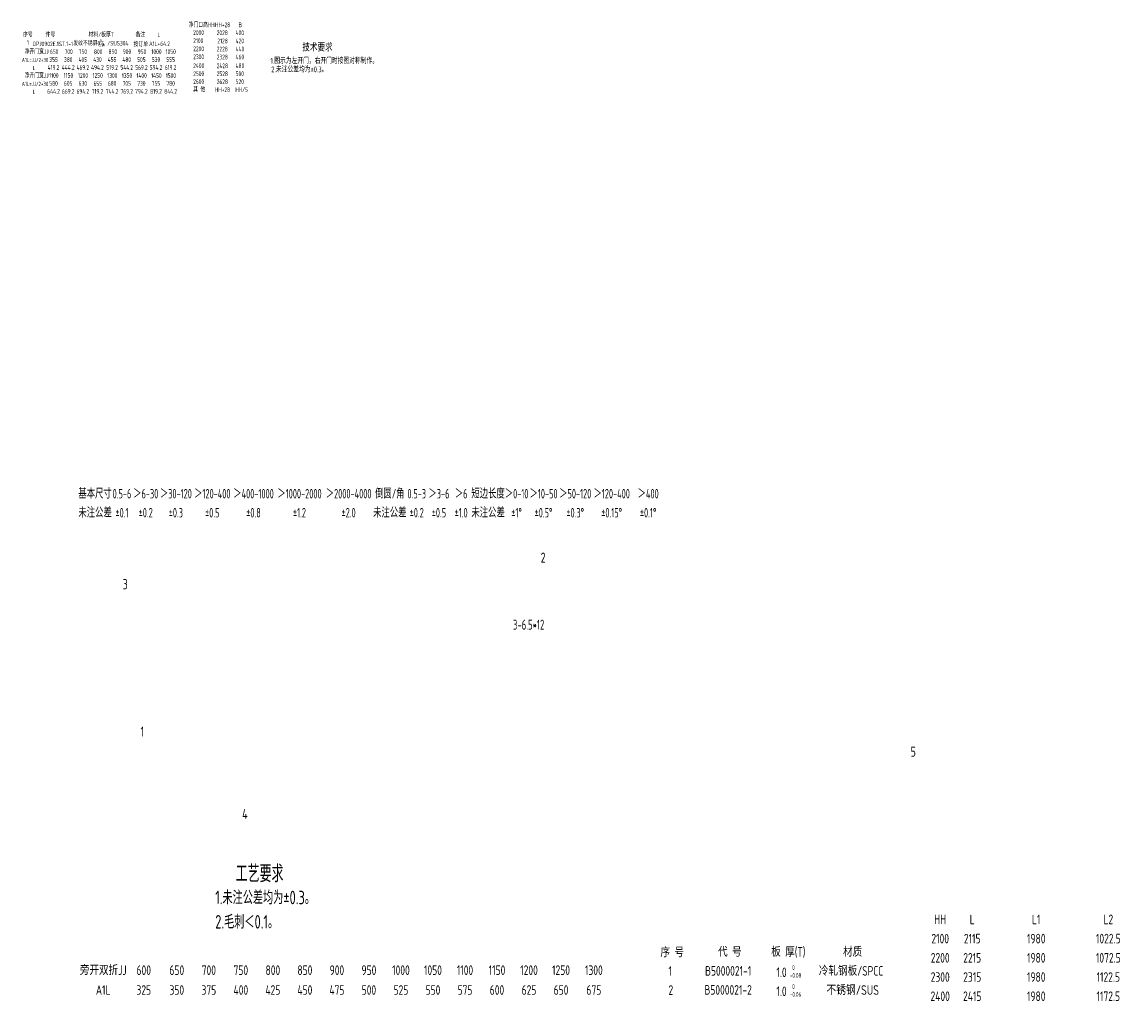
# Model space of a CAD drawing. Header units: inches. Extents: x 14216 to 120088, y -28810 to 23559.
# Drawn here: x 80205 to 83292, y 6060 to 8814 of the extents above; entities that cross this region are included whole.
import ezdxf
from ezdxf.enums import TextEntityAlignment as Align

# ---------------------------------------------------------------- set-up
doc = ezdxf.new("R2010")
doc.units = ezdxf.units.IN
doc.header["$LTSCALE"] = 0.3
doc.header["$MEASUREMENT"] = 0
for name, color, linetype in [('1粗实线', 4, 'Continuous'), ('2', 2, 'Continuous'), ('2细实线', 2, 'Continuous'), ('7', 4, 'Continuous')]:
    doc.layers.add(name, color=color, linetype=linetype)
doc.layers.add('粗实线', color=7, linetype='Continuous', lineweight=30)
doc.styles.add('HZ', font='isocp2.shx', dxfattribs={"width": 0.7, "bigfont": 'hztxt.shx'})

msp = doc.modelspace()

# ---------------------------------------------------------------- texts
at = {"layer": '1粗实线', "color": 4, "style": 'HZ', "width": 0.8}
for s, p in [('2', (81663.2, 7292.9)), ('3', (80488.3, 7218.4)), ('1', (80538.5, 6804)), ('5', (82703.1, 6747.5)), ('4', (80824.1, 6572.4))]:
    msp.add_text(s, height=28.5, dxfattribs=at).set_placement(p)
at = {"layer": '2', "style": 'HZ'}
for s, height, width, p in [('净门口高HH', 13.31, 0.75, (80673.7, 8798.9)), ('HH+28', 13.31, 0.75, (80748, 8798.9)), ('B', 13.3, 0.75, (80814.2, 8798.9)), ('2000', 13.31, 0.75, (80686.5, 8777.2)), ('2100', 13.31, 0.75, (80686.5, 8754.2)), ('2028', 13.31, 0.75, (80752.6, 8776.7)), ('2128', 13.31, 0.75, (80754.6, 8753.6)), ('400', 13.31, 0.75, (80805.8, 8776.7)), ('420', 13.31, 0.75, (80805.9, 8753.6)), ('净开门宽JJ', 13.31, 0.75, (80212.7, 8723.5)), ('650', 13.31, 0.75, (80283.9, 8723.5)), ('700', 13.31, 0.75, (80325, 8723.5)), ('750', 13.31, 0.75, (80364.7, 8723.5)), ('800', 13.31, 0.75, (80407.7, 8723.5)), ('850', 13.31, 0.75, (80448.5, 8723.5)), ('900', 13.31, 0.75, (80488.8, 8723.5)), ('950', 13.31, 0.75, (80530.7, 8723.5)), ('1000', 13.31, 0.75, (80569.2, 8723.5)), ('1050', 13.31, 0.75, (80608.9, 8723.5)), ('2200', 13.31, 0.75, (80686.5, 8731.4)), ('2228', 13.31, 0.75, (80752.6, 8730.9)), ('440', 13.31, 0.75, (80805.8, 8730.9)), ('A1L=JJ/2+30', 11.979, 0.75, (80204.6, 8700.6)), ('2300', 13.31, 0.75, (80686.5, 8709)), ('2328', 13.31, 0.75, (80752.6, 8708.5)), ('460', 13.31, 0.75, (80805.8, 8708.5)), ('L', 12, 0.75, (80235.6, 8678.3)), ('2400', 13.31, 0.75, (80686.5, 8684.2)), ('2500', 13.31, 0.75, (80686.5, 8661.8)), ('2428', 13.31, 0.75, (80752.6, 8683.7)), ('2528', 13.31, 0.75, (80752.6, 8661.3)), ('480', 13.31, 0.75, (80805.8, 8683.7)), ('500', 13.31, 0.75, (80805.8, 8661.3)), ('A1L=JJ/2+30', 11.979, 0.75, (80204.6, 8633.5)), ('净开门宽JJ', 13.31, 0.75, (80212.7, 8656.4)), ('1100', 13.31, 0.75, (80281.7, 8656.4)), ('1150', 13.31, 0.75, (80322.4, 8656.4)), ('1200', 13.31, 0.75, (80362.7, 8656.4)), ('1250', 13.31, 0.75, (80403.7, 8656.4)), ('1300', 13.31, 0.75, (80444.8, 8656.4)), ('1350', 13.31, 0.75, (80485.9, 8656.4)), ('1400', 13.31, 0.75, (80527.1, 8656.4)), ('1450', 13.31, 0.75, (80568.2, 8656.4)), ('1500', 13.31, 0.75, (80609.4, 8656.4)), ('2600', 13.31, 0.75, (80686.5, 8639.5)), ('2628', 13.31, 0.75, (80752.6, 8638.9)), ('520', 13.31, 0.75, (80805.8, 8638.9)), ('L', 12, 0.75, (80235.6, 8611.1)), ('其 他', 13.31, 0.75, (80686.5, 8617.1)), ('HH+28', 13.31, 0.75, (80747.5, 8616.5)), ('HH/5', 13.31, 0.75, (80805, 8616.5)), ('不锈钢/SUS', 27, 0.85, (82466.4, 6077.9))]:
    msp.add_text(s, height=height, dxfattribs=dict(at, width=width)).set_placement(p)
for s, height, width, p in [('355', 13.31, 0.75, (80294, 8708)), ('380', 13.31, 0.75, (80335.2, 8708)), ('405', 13.31, 0.75, (80376.3, 8708)), ('430', 13.31, 0.75, (80417.4, 8708)), ('455', 13.31, 0.75, (80458.6, 8708)), ('480', 13.31, 0.75, (80499.7, 8708)), ('505', 13.31, 0.75, (80540.9, 8708)), ('530', 13.31, 0.75, (80582, 8708)), ('555', 13.31, 0.75, (80623.1, 8708)), ('419.2', 13.31, 0.75, (80294, 8685.6)), ('444.2', 13.31, 0.75, (80335.2, 8685.6)), ('469.2', 13.31, 0.75, (80376.3, 8685.6)), ('494.2', 13.31, 0.75, (80417.4, 8685.6)), ('519.2', 13.31, 0.75, (80458.6, 8685.6)), ('544.2', 13.31, 0.75, (80499.7, 8685.6)), ('569.2', 13.31, 0.75, (80540.9, 8685.6)), ('594.2', 13.31, 0.75, (80582, 8685.6)), ('619.2', 13.31, 0.75, (80623.1, 8685.6)), ('580', 13.31, 0.75, (80294, 8640.9)), ('605', 13.31, 0.75, (80335.2, 8640.9)), ('630', 13.31, 0.75, (80376.3, 8640.9)), ('655', 13.31, 0.75, (80418.3, 8640.3)), ('680', 13.31, 0.75, (80458.6, 8640.9)), ('705', 13.31, 0.75, (80499.7, 8640.9)), ('730', 13.31, 0.75, (80540.9, 8640.9)), ('755', 13.31, 0.75, (80582, 8640.9)), ('780', 13.31, 0.75, (80623.1, 8640.9)), ('644.2', 13.31, 0.75, (80294, 8618.5)), ('669.2', 13.31, 0.75, (80335.2, 8618.5)), ('694.2', 13.31, 0.75, (80376.3, 8618.5)), ('719.2', 13.31, 0.75, (80417.4, 8618.5)), ('744.2', 13.31, 0.75, (80458.6, 8618.5)), ('769.2', 13.31, 0.75, (80499.7, 8618.5)), ('794.2', 13.31, 0.75, (80540.9, 8618.5)), ('819.2', 13.31, 0.75, (80582, 8618.5)), ('844.2', 13.31, 0.75, (80623.1, 8618.5)), ('HH', 27, 0.8, (82786.3, 6290)), ('L', 27, 0.8, (82876.3, 6290)), ('L1', 27, 0.8, (83056.3, 6290)), ('L2', 27, 0.8, (83258.8, 6290)), ('2100', 27, 0.8, (82786.3, 6236)), ('2115', 27, 0.8, (82876.3, 6236)), ('1980', 27, 0.8, (83056.3, 6236)), ('1022.5', 27, 0.8, (83258.8, 6236)), ('2200', 27, 0.8, (82786.3, 6182)), ('2215', 27, 0.8, (82876.3, 6182)), ('1980', 27, 0.8, (83056.3, 6182)), ('1072.5', 27, 0.8, (83258.8, 6182)), ('旁开双折JJ', 27, 0.8, (80433.5, 6147.3)), ('600', 27, 0.8, (80547.6, 6147.3)), ('650', 27, 0.8, (80640.5, 6147.3)), ('700', 27, 0.8, (80730.5, 6147.3)), ('750', 27, 0.8, (80820.5, 6147.3)), ('800', 27, 0.8, (80910.5, 6147.3)), ('850', 27, 0.8, (81000.5, 6147.3)), ('900', 27, 0.8, (81090.5, 6147.3)), ('950', 27, 0.8, (81180.5, 6147.3)), ('1000', 27, 0.8, (81270.5, 6147.3)), ('1050', 27, 0.8, (81360.5, 6147.3)), ('1100', 27, 0.8, (81450.5, 6147.3)), ('1150', 27, 0.8, (81540.5, 6147.3)), ('1200', 27, 0.8, (81630.5, 6147.3)), ('1250', 27, 0.8, (81720.5, 6147.3)), ('1300', 27, 0.8, (81812.8, 6147.3)), ('2300', 27, 0.8, (82786.3, 6128)), ('2315', 27, 0.8, (82876.3, 6128)), ('1980', 27, 0.8, (83056.3, 6128)), ('1122.5', 27, 0.8, (83258.8, 6128)), ('A1L', 27, 0.8, (80433.5, 6091.5)), ('325', 27, 0.8, (80547.6, 6091.5)), ('350', 27, 0.8, (80640.5, 6091.5)), ('375', 27, 0.8, (80730.5, 6091.5)), ('400', 27, 0.8, (80820.5, 6091.5)), ('425', 27, 0.8, (80910.5, 6091.5)), ('450', 27, 0.8, (81000.5, 6091.5)), ('475', 27, 0.8, (81090.5, 6091.5)), ('500', 27, 0.8, (81180.5, 6091.5)), ('525', 27, 0.8, (81270.5, 6091.5)), ('550', 27, 0.8, (81360.5, 6091.5)), ('575', 27, 0.8, (81450.5, 6091.5)), ('600', 27, 0.8, (81540.5, 6091.5)), ('625', 27, 0.8, (81630.5, 6091.5)), ('650', 27, 0.8, (81720.5, 6091.5)), ('675', 27, 0.8, (81812.8, 6091.5)), ('2400', 27, 0.8, (82786.3, 6074)), ('2415', 27, 0.8, (82876.3, 6074)), ('1980', 27, 0.8, (83056.3, 6074)), ('1172.5', 27, 0.8, (83258.8, 6074))]:
    msp.add_text(s, height=height, dxfattribs=dict(at, width=width)).set_placement(p, align=Align.MIDDLE_CENTER)
at = {"layer": '2', "color": 6, "style": 'HZ', "width": 0.75}
for s, p in [('1.未注公差均为±0.3。', (80748.5, 6332.6)), ('2.毛刺＜0.1。', (80748.4, 6264.3))]:
    msp.add_text(s, height=38, dxfattribs=at).set_placement(p)
at = {"layer": '2', "color": 2, "linetype": 'ByBlock', "style": 'HZ', "width": 0.8}
for s, p in [('序 号', (81999.9, 6183.8)), ('1', (82022.5, 6131.3)), ('2', (82022.5, 6077.9))]:
    msp.add_text(s, height=27, dxfattribs=at).set_placement(p)
for s, p in [('代 号', (82195, 6198.7)), ('板 厚(T)', (82359.3, 6198.7)), ('材质', (82540.2, 6198.7)), ('B5000021-1', (82190.2, 6145.3)), ('1.0', (82340.3, 6141.4)), ('冷轧钢板/SPCC', (82535.7, 6145.3)), ('B5000021-2', (82190.2, 6091.8)), ('1.0', (82340.3, 6087.9))]:
    msp.add_text(s, height=27, dxfattribs=at).set_placement(p, align=Align.MIDDLE_CENTER)
at = {"layer": '2', "color": 6, "insert": (81629.5, 7118.8), "char_height": 28, "attachment_point": 5, "style": 'HZ'}
msp.add_mtext('3-6.5*12', dxfattribs=at)
at = {"layer": '2', "char_height": 13.28, "attachment_point": 1, "style": 'HZ'}
for s, insert in [(' 0\\P-0.08', (82363.8, 6161.2)), (' 0\\P-0.06', (82363.8, 6107.8))]:
    msp.add_mtext(s, dxfattribs=dict(at, insert=insert))
at = {"layer": '2细实线', "style": 'HZ', "width": 0.8}
for s, height, p in [('序号', 12.6, (80221.7, 8778.1)), ('件号', 12.6, (80285.1, 8778.1)), ('材料/板厚T', 12.6, (80428.1, 8778.1)), ('备注', 12.6, (80538, 8777.8)), ('L', 12.6, (80590, 8777.8)), ('1', 12.6, (80221.7, 8756)), ('OPJ0902E.1ST.1-1', 12.597, (80291.6, 8752))]:
    msp.add_text(s, height=height, dxfattribs=at).set_placement(p, align=Align.MIDDLE_CENTER)
at = {"layer": '2细实线', "style": 'HZ'}
for s, height, width, p in [('发纹不锈钢0.6', 12.6, 0.8, (80349.4, 8747.4)), ('-0.05', 8, 0.8, (80417.8, 8743.8)), (' 0', 8, 0.8, (80419.6, 8756.5)), ('/SUS304', 12.6, 0.8, (80445.2, 8747.4)), ('1.图示为左开门，右开门时按图对称制作。', 16, 0.75, (80903.8, 8696.3)), ('2.未注公差均为±0.3。', 16, 0.75, (80905.9, 8672.2))]:
    msp.add_text(s, height=height, dxfattribs=dict(at, width=width)).set_placement(p)
at = {"layer": '2细实线', "style": 'HZ', "width": 0.8}
for s, p in [('按订单', (80539, 8752.5)), ('A1L+64.2', (80591.9, 8752.5))]:
    msp.add_text(s, height=12.6, dxfattribs=at).set_placement(p, align=Align.MIDDLE)
at = {"layer": '2细实线', "linetype": 'ByBlock', "style": 'HZ', "width": 0.65}
for s, p in [('基本尺寸', (80410.6, 7487.1)), ('＞6-30', (80553.1, 7487.1)), ('＞30-120', (80637.8, 7487.1)), ('＞120-400', (80740.2, 7487.1)), ('＞400-1000', (80856.1, 7487.1)), ('＞1000-2000', (80985.3, 7487.1)), ('＞2000-4000', (81123.4, 7487.1)), ('倒圆/角', (81239.2, 7487.1)), ('0.5-3', (81314.9, 7487.1)), ('＞3-6', (81377.3, 7487.1)), ('＞6', (81439.7, 7487.1)), ('短边长度', (81515.4, 7487.1)), ('＞0-10', (81595.6, 7487.1)), ('＞10-50', (81671.3, 7487.1)), ('＞50-120', (81760.4, 7487.1)), ('＞120-400', (81862.9, 7487.1)), ('＞400', (81965.4, 7487.1)), ('0.5-6', (80486.3, 7487.1)), ('未注公差', (80410.6, 7433.6)), ('%%p0.1', (80486.3, 7433.6)), ('%%p0.2', (80553.1, 7433.6)), ('%%p0.3', (80637.8, 7433.6)), ('%%p0.5', (80740.2, 7433.6)), ('%%p0.8', (80856.1, 7433.6)), ('%%p1.2', (80985.3, 7433.6)), ('%%p2.0', (81123.4, 7433.6)), ('未注公差', (81239.2, 7433.6)), ('%%p0.2', (81314.9, 7433.6)), ('%%p0.5', (81377.3, 7433.6)), ('%%p1.0', (81439.7, 7433.6)), ('未注公差', (81515.4, 7433.6)), ('%%p1%%d', (81595.6, 7433.6)), ('%%p0.5%%d', (81671.3, 7433.6)), ('%%p0.3%%d', (81760.4, 7433.6)), ('%%p0.15%%d', (81862.9, 7433.6)), ('%%p0.1%%d', (81965.4, 7433.6))]:
    msp.add_text(s, height=26.73, dxfattribs=at).set_placement(p, align=Align.MIDDLE_CENTER)
at = {"layer": '7', "ltscale": 0.5, "style": 'HZ', "width": 0.75}
msp.add_text('技术要求', height=21, dxfattribs=at).set_placement((80993.3, 8731))
at = {"layer": '粗实线', "color": 3, "linetype": 'Continuous', "lineweight": -3, "style": 'HZ', "width": 0.7}
msp.add_text('工艺要求', height=48, dxfattribs=at).set_placement((80805.9, 6394.5))

doc.saveas('drawing.dxf')
